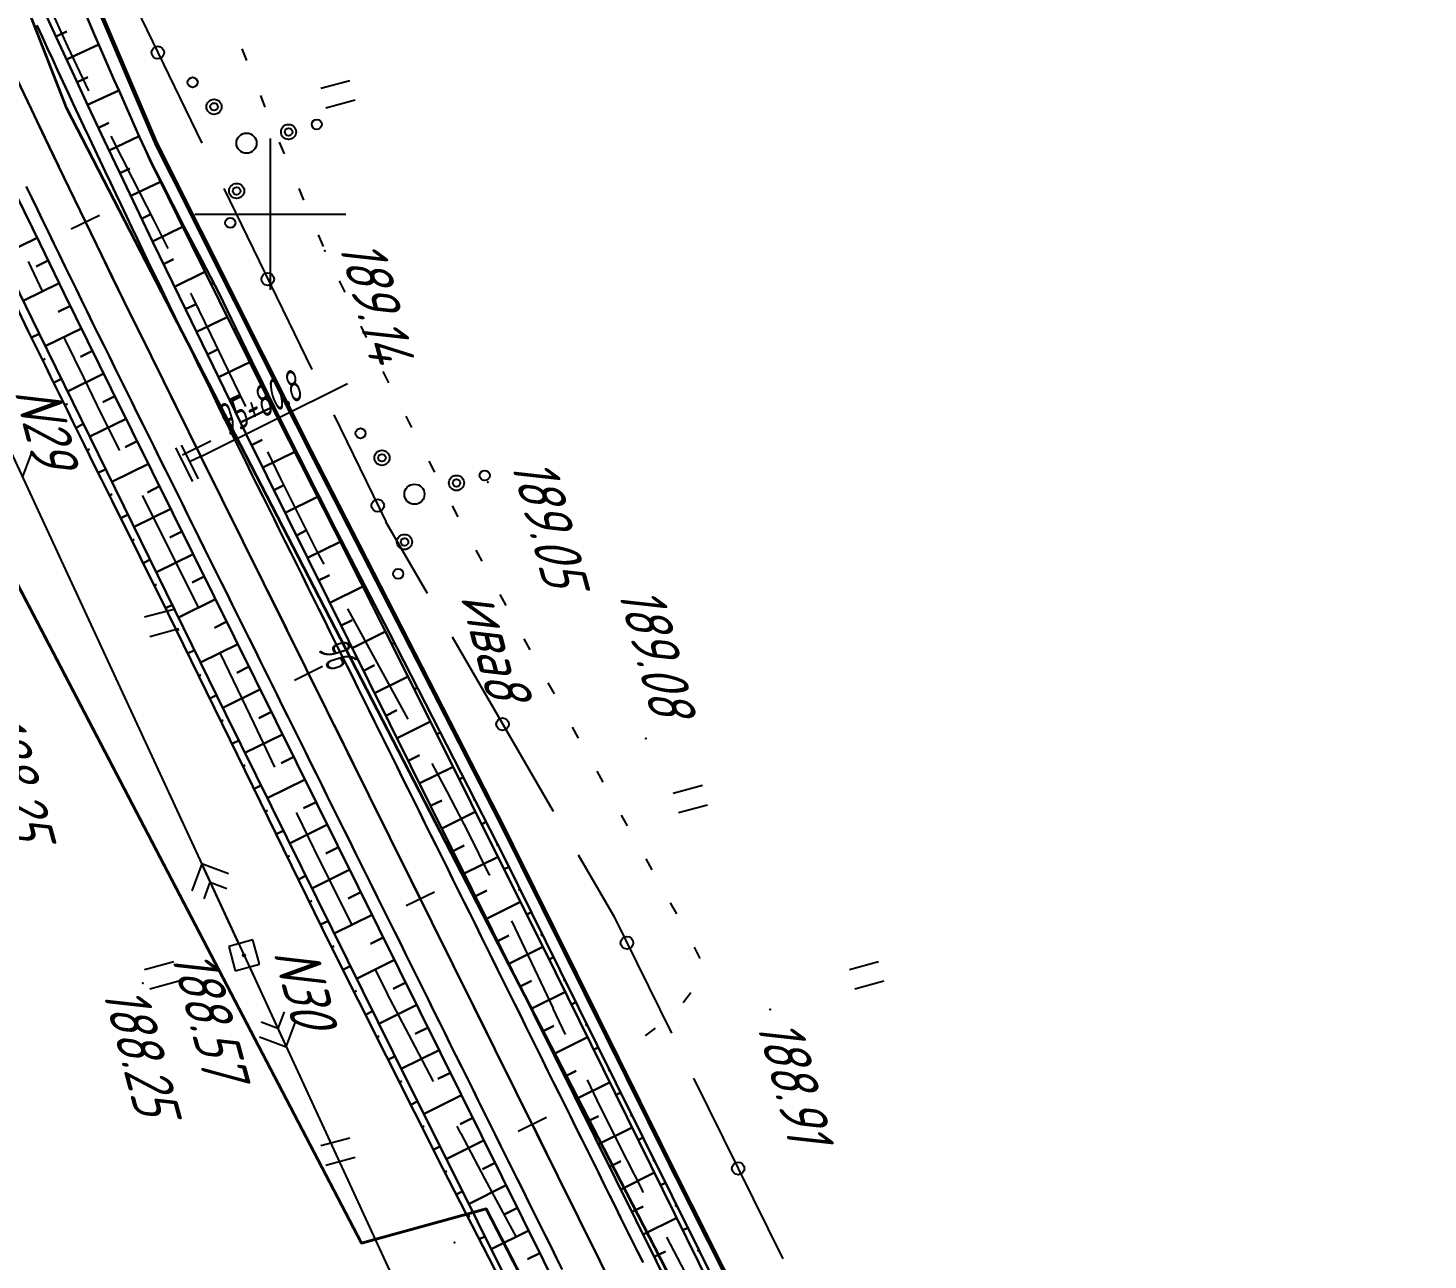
# Model space of a CAD drawing. Header units: millimetres. Extents: x -698 to 8131, y -704 to 4503.
# Drawn here: x 6486.7 to 6597.9, y 2177.7 to 2275.6 of the extents above; entities that cross this region are included whole.
import ezdxf

# ---------------------------------------------------------------- set-up
doc = ezdxf.new("R2010")
doc.units = ezdxf.units.MM
doc.linetypes.add('CONTI', pattern=[0])
doc.linetypes.add('STROT', pattern=[1.7, 0.5, -1.2])
for name, color, linetype, lineweight in [('10', 1, 'Continuous', 35), ('КОПИЯ_ОСЬ_13_ОТКОСЫ', 7, 'Continuous', 30), ('КОПИЯ_ОСЬ_ГРАНИЦЫ_ПОЛОС', 7, 'Continuous', 30), ('ОСЬ_ВЕРХ_ПОКРЫТИЯ_ГРАНИЦЫ_ПОЛОС', 7, 'Continuous', 30), ('ОСЬ_ВЕРХ_ПОКРЫТИЯ_ОСЬ', 1, 'Continuous', 30)]:
    doc.layers.add(name, color=color, linetype=linetype, lineweight=lineweight)
for name, color, linetype in [('_Ростелеком', 6, 'Continuous'), ('NAD_MDEFAULT', 7, 'CONTI'), ('PI_OTDEFAULT', 172, 'CONTI'), ('PI_TTDEFAULT', 5, 'CONTI'), ('PLN_O', 7, 'CONTI'), ('SETKR', 2, 'CONTI'), ('SIT_LDEFAULT', 7, 'CONTI'), ('USLZNDEFAULT', 7, 'CONTI'), ('ZAPSKDEFAULT', 7, 'CONTI'), ('ОСЬ_ВЕРХ_ПОКРЫТИЯ_ПИКЕТЫ', 1, 'Continuous'), ('ОСЬ_ВЕРХ_ПОКРЫТИЯ_РАЗБИВКА_КРИВ', 1, 'Continuous'), ('разметка', 7, 'Continuous')]:
    doc.layers.add(name, color=color, linetype=linetype)
doc.styles.add('eskd', font='isocpeui.ttf', dxfattribs={"width": 1.2})
doc.styles.get("Standard").update_dxf_attribs({"font": 'isocpeui.ttf'})
doc.styles.add('STYLE1', font='isocpeui.ttf', dxfattribs={"width": 0.9})
doc.linetypes.add('кабель_связи_проект.', pattern='A,10,-1,["/",STYLE1,S=3,R=0,X=0,Y=-1.5],-4.1', length=15.1)

# ---------------------------------------------------------------- blocks, each defined once
blk = doc.blocks.new('BL_333')
at = {"color": 0}
for p, q in [((0, -6), (0, 6)), ((-6, 0), (6, 0))]:
    blk.add_line(p, q, dxfattribs=at)
blk = doc.blocks.new('BL_2011')
at = {"color": 0}
for p, q in [((0, 0), (0, 2.4)), ((1.6, 0), (1.6, 2.4))]:
    blk.add_line(p, q, dxfattribs=at)
blk = doc.blocks.new('BL_27')
at = {"color": 0}
for p, q in [((1, 1), (-1, 1)), ((-1, 1), (-1, -1)), ((1, -1), (1, 1)), ((-1, -1), (1, -1))]:
    blk.add_line(p, q, dxfattribs=at)
blk.add_circle((0, 0), 0.1, dxfattribs=at)
blk = doc.blocks.new('BL_2010')
at = {"color": 0}
for centre, radius in [((0, 5.78), 0.4), ((0, 3.46), 0.6), ((0, 3.46), 0.3), ((0, 0), 0.8), ((-3.46, -1.74), 0.6), ((-3.46, -1.74), 0.3), ((3.46, -1.74), 0.6), ((3.46, -1.74), 0.3), ((-5.78, -2.88), 0.4), ((5.78, -2.88), 0.4)]:
    blk.add_circle(centre, radius, dxfattribs=at)

msp = doc.modelspace()

# ---------------------------------------------------------------- linework, layer by layer
at = {"layer": '10'}
for points in [[(6666.69, 1908.75), (6637.91, 1968.66), (6647.24, 1972.64), (6625.66, 2020.81), (6574.69, 2125.59), (6565.51, 2122.32), (6532.41, 2186.6), (6489.75, 2269.23), (6472.94, 2312.3), (6470.3, 2322.39), (6451.22, 2395.27), (6436.64, 2511.21), (6433.62, 2570.53), (6430.24, 2649.38)], [(6902.93, 1251.98), (6903.56, 1335.79), (6880.78, 1412.03), (6880.47, 1414.96), (6866.92, 1458.4), (6797.08, 1610.08), (6794.69, 1614.43), (6724.14, 1742.58), (6704.84, 1766.49), (6689.15, 1801.79), (6654.02, 1885.16), (6664.44, 1886.72), (6627.66, 1965.75), (6627.66, 1965.75), (6596.74, 2034.52), (6566.96, 2095.73), (6559.64, 2110.78), (6527.46, 2173.29), (6523.08, 2181.79), (6513.16, 2179.07), (6475.06, 2252.04), (6456.56, 2297.14)], [(6456.56, 2297.14), (6475.06, 2252.04), (6513.16, 2179.07), (6523.08, 2181.79), (6527.46, 2173.29), (6559.64, 2110.78), (6566.96, 2095.73), (6596.74, 2034.52), (6627.66, 1965.75), (6627.66, 1965.75), (6664.44, 1886.72)]]:
    msp.add_lwpolyline(points, dxfattribs=at)
at = {"layer": '_Ростелеком', "linetype": 'кабель_связи_проект.', "ltscale": 0.25}
msp.add_lwpolyline([(6672.52, 1911.19, 0.35, 0.35, 0), (6655.74, 1945.11, 0.35, 0.35, 0), (6643.12, 1970.84, 0.35, 0.35, 0), (6634.13, 1996.98, 0.35, 0.35, 0), (6619.46, 2027.85, 0.35, 0.35, 0), (6600.55, 2066.98, 0.35, 0.35, 0), (6586.81, 2094.74, 0.35, 0.35, 0), (6568.71, 2123.46, 0.35, 0.35, 0), (6553.88, 2153.14, 0.35, 0.35, 0), (6537.88, 2184.98, 0.35, 0.35, 0), (6524.26, 2212.44, 0.35, 0.35, 0), (6508.98, 2242.27, 0.35, 0.35, 0), (6496.85, 2266.47, 0.35, 0.35, 0), (6474.95, 2317.9, 0.35, 0.35, 0), (6465.47, 2351.54, 0.35, 0.35, 0), (6459.37, 2380.69, 0.35, 0.35, 0), (6453.06, 2415.3, 0.35, 0.35, 0), (6446.3, 2457.2, 0.35, 0.35, 0), (6441.7, 2495.22, 0.35, 0.35, 0), (6438.79, 2530.34, 0.35, 0.35, 0), (6435.76, 2573.92, 0.35, 0.35, 0), (6434.32, 2613.01, 0.35, 0.35, 0)], format="xyseb", dxfattribs=at)
at = {"layer": 'PI_TTDEFAULT', "color": 5}
for p in [(6510.26, 2257.93, 189.14), (6523.2, 2239.55, 189.05), (6535.76, 2219.16, 189.08), (6503.84, 2201.94, 188.57), (6495.8, 2199.72, 188.25), (6545.63, 2197.63, 188.91), (6520.55, 2179.14, 188.5)]:
    msp.add_point(p, dxfattribs=at)
at = {"layer": 'PLN_O'}
for p, q in [((6493.5, 2280.87), (6500.49, 2266.48)), ((6502.23, 2262.87), (6509.22, 2248.48)), ((6510.97, 2244.88), (6515.09, 2236.4)), ((6515.08, 2236.4), (6518.37, 2230.71)), ((6520.37, 2227.24), (6528.38, 2213.39)), ((6530.38, 2209.93), (6533.2, 2205.06)), ((6533.2, 2205.06), (6537.79, 2195.76)), ((6539.55, 2192.18), (6546.63, 2177.83))]:
    msp.add_line(p, q, dxfattribs=at)
for centre in [(6496.99, 2273.67), (6505.72, 2255.67), (6514.46, 2237.68), (6524.37, 2220.31), (6534.25, 2202.94), (6543.09, 2185.01)]:
    msp.add_circle(centre, 0.5, dxfattribs=at)
at = {"layer": 'SIT_LDEFAULT', "color": 7}
for p, q in [((6489.83, 2274.14), (6488.28, 2277.59)), ((6491.5, 2270.64), (6489.83, 2274.14)), ((6503.67, 2273.98), (6504.03, 2273.05)), ((6491.51, 2270.62), (6491.5, 2270.64)), ((6505.13, 2270.25), (6505.49, 2269.32)), ((6494.97, 2263.7), (6493.29, 2267.04)), ((6506.63, 2266.55), (6507.02, 2265.63)), ((6496.67, 2260.37), (6494.97, 2263.7)), ((6508.18, 2262.86), (6508.57, 2261.94)), ((6497.82, 2258.11), (6496.67, 2260.37)), ((6509.73, 2259.18), (6510.12, 2258.26)), ((6486.68, 2257.07), (6487.82, 2254.65)), ((6511.4, 2255.54), (6511.83, 2254.64)), ((6499.79, 2254.19), (6499.61, 2254.55)), ((6501.19, 2251.31), (6499.79, 2254.19)), ((6489.53, 2251.03), (6489.63, 2250.81)), ((6502.58, 2248.43), (6501.19, 2251.31)), ((6513.12, 2251.93), (6513.55, 2251.03)), ((6489.63, 2250.81), (6491.07, 2247.85)), ((6491.07, 2247.85), (6492.52, 2244.9)), ((6503.97, 2245.55), (6502.58, 2248.43)), ((6514.85, 2248.33), (6515.31, 2247.44)), ((6482.88, 2247.17), (6503.84, 2201.94)), ((6492.51, 2244.9), (6493.94, 2242.05)), ((6516.68, 2244.77), (6517.14, 2243.88)), ((6486.24, 2239.91), (6487.02, 2242.04)), ((6506.77, 2239.8), (6505.72, 2241.95)), ((6518.51, 2241.21), (6518.97, 2240.32)), ((6508.19, 2236.93), (6506.77, 2239.8)), ((6495.75, 2238.48), (6496.96, 2236.07)), ((6520.36, 2237.66), (6520.83, 2236.78)), ((6509.63, 2234.08), (6508.18, 2236.93)), ((6496.96, 2236.07), (6498.43, 2233.13)), ((6510.19, 2233.01), (6509.63, 2234.08)), ((6522.25, 2234.14), (6522.72, 2233.26)), ((6498.43, 2233.13), (6499.89, 2230.18)), ((6499.89, 2230.18), (6500.21, 2229.53)), ((6524.15, 2230.61), (6524.62, 2229.73)), ((6512.85, 2228.06), (6512.08, 2229.48)), ((6514.59, 2224.86), (6512.84, 2228.06)), ((6526.05, 2227.09), (6526.53, 2226.21)), ((6501.94, 2225.93), (6502.97, 2223.78)), ((6516.39, 2221.58), (6514.59, 2224.86)), ((6502.97, 2223.78), (6504.63, 2220.3)), ((6527.98, 2223.59), (6528.46, 2222.71)), ((6516.87, 2220.7), (6516.39, 2221.58)), ((6504.63, 2220.3), (6506.25, 2216.9)), ((6529.9, 2220.08), (6530.38, 2219.2)), ((6519.96, 2214.96), (6518.77, 2217.18)), ((6531.85, 2216.58), (6532.34, 2215.71)), ((6521.66, 2211.69), (6519.96, 2214.96)), ((6507.97, 2213.3), (6508.06, 2213.12)), ((6508.06, 2213.12), (6509.81, 2209.54)), ((6533.79, 2213.09), (6534.28, 2212.22)), ((6523.32, 2208.37), (6521.66, 2211.69)), ((6500.48, 2209.2), (6499.7, 2207.07)), ((6503.42, 2202.85), (6500.48, 2209.2)), ((6502.6, 2208.42), (6500.48, 2209.2)), ((6509.81, 2209.54), (6511.54, 2206.06)), ((6535.74, 2209.6), (6536.23, 2208.73)), ((6500.66, 2206.42), (6501.15, 2207.75)), ((6501.15, 2207.75), (6502.48, 2207.26)), ((6523.36, 2208.29), (6523.32, 2208.37)), ((6511.54, 2206.06), (6512.41, 2204.34)), ((6537.69, 2206.11), (6538.18, 2205.24)), ((6526.7, 2201.34), (6525.1, 2204.69)), ((6539.59, 2202.59), (6540.05, 2201.7)), ((6503.84, 2201.94), (6526.71, 2152.36)), ((6504.26, 2201.03), (6507.19, 2194.68)), ((6528.41, 2197.71), (6526.71, 2201.34)), ((6514.25, 2200.78), (6515.21, 2198.92)), ((6515.19, 2198.92), (6517.13, 2195.2)), ((6539.34, 2198.96), (6538.71, 2198.18)), ((6529.38, 2195.65), (6528.4, 2197.71)), ((6506.52, 2196.13), (6505.19, 2196.62)), ((6507.01, 2197.46), (6506.52, 2196.13)), ((6507.19, 2194.68), (6507.97, 2196.8)), ((6505.07, 2195.46), (6507.19, 2194.68)), ((6535.74, 2195.59), (6535.7, 2195.56)), ((6536.5, 2196.16), (6535.74, 2195.59)), ((6517.14, 2195.2), (6518.87, 2191.91)), ((6531.9, 2190.43), (6531.12, 2192.06)), ((6533.66, 2186.87), (6531.9, 2190.43)), ((6520.73, 2188.38), (6521.04, 2187.79)), ((6521.05, 2187.79), (6522.95, 2184.22)), ((6535.45, 2183.34), (6533.66, 2186.87)), ((6522.95, 2184.22), (6524.76, 2180.81)), ((6535.57, 2183.09), (6535.44, 2183.34)), ((6524.76, 2180.81), (6525.44, 2179.55)), ((6539.16, 2176.21), (6537.41, 2179.55))]:
    msp.add_line(p, q, dxfattribs=at)
at = {"layer": 'КОПИЯ_ОСЬ_13_ОТКОСЫ'}
for points in [[(6475.45, 2276.76), (6476.46, 2274.56), (6477.73, 2271.81), (6479.99, 2267.02), (6482.27, 2262.24), (6484.46, 2257.71), (6487.54, 2251.39), (6498.35, 2229.37), (6502.39, 2221.1), (6515.68, 2194.21), (6529.09, 2167.37), (6574.09, 2078.06), (6591.89, 2042.25), (6596.49, 2032.88), (6601.05, 2023.48), (6614.21, 1996), (6625.8, 1971.76), (6643.24, 1934.65)], [(6475.45, 2276.76), (6476.46, 2274.56), (6477.73, 2271.81), (6479.99, 2267.02), (6482.27, 2262.24), (6484.46, 2257.71), (6487.54, 2251.39), (6498.35, 2229.37), (6502.39, 2221.1), (6515.68, 2194.21), (6529.09, 2167.37), (6574.09, 2078.06), (6591.89, 2042.25), (6596.49, 2032.88), (6601.05, 2023.48), (6614.22, 1996), (6625.8, 1971.76), (6643.24, 1934.65)], [(6487.7, 2277.54), (6488.94, 2274.83), (6490.2, 2272.12), (6491.46, 2269.41), (6492.73, 2266.71), (6494.23, 2263.56), (6496.59, 2258.61), (6499.2, 2253.22), (6504.01, 2243.34), (6601.82, 2046.1), (6606.03, 2037.54), (6610.2, 2028.96), (6616.4, 2016.08), (6666.06, 1912.88)], [(6491.16, 2276.95), (6491.94, 2275.13), (6492.34, 2274.22), (6493.53, 2271.49), (6493.93, 2270.59), (6495.13, 2267.86), (6495.54, 2266.96), (6495.95, 2266.05), (6496.36, 2265.14), (6498.54, 2260.67), (6501.85, 2253.97), (6506.53, 2244.59), (6511.04, 2235.66), (6515.18, 2227.45), (6528.58, 2200.6), (6541.84, 2173.69), (6594.91, 2066.07)], [(6479.29, 2276.08), (6481.06, 2272.25), (6482.56, 2269.06), (6484.06, 2265.88), (6485.8, 2262.26), (6487.63, 2258.47), (6489.53, 2254.59), (6493.29, 2246.95), (6594.65, 2042.56), (6598.85, 2034.03), (6603, 2025.48), (6609.19, 2012.61), (6628.28, 1972.95), (6658.63, 1908.77)], [(6488.89, 2274.95), (6489.77, 2275.35)], [(6489.73, 2273.13), (6492.29, 2274.32)], [(6490.57, 2271.32), (6491.42, 2271.72)], [(6491.41, 2269.51), (6493.9, 2270.66)], [(6492.27, 2267.7), (6493.09, 2268.08)], [(6493.12, 2265.89), (6495.51, 2267.02)], [(6495.95, 2266.05), (6496.36, 2265.14), (6498.54, 2260.67), (6501.85, 2253.97), (6506.53, 2244.59), (6511.04, 2235.66), (6515.18, 2227.45), (6528.58, 2200.6), (6541.84, 2173.69), (6594.91, 2066.07), (6605.05, 2045.57), (6608.2, 2039.13), (6611.34, 2032.69), (6614.66, 2025.81), (6621.28, 2012.09), (6633.64, 1986.63), (6638.04, 1977.65), (6655.75, 1941.78), (6668.93, 1914.81)], [(6495.95, 2266.05), (6496.37, 2265.15), (6496.82, 2264.26), (6497.27, 2263.37), (6499.09, 2259.83), (6500.47, 2257.18), (6501.86, 2254.53), (6503.16, 2251.83), (6503.59, 2250.94), (6504.46, 2249.14), (6504.9, 2248.24), (6505.78, 2246.45), (6506.31, 2245.37), (6506.66, 2244.65), (6511.16, 2235.72), (6515.38, 2227.55), (6524.51, 2209.75), (6528.93, 2200.78), (6533.37, 2191.82), (6542.27, 2173.91)], [(6493.98, 2264.08), (6494.77, 2264.46)], [(6494.84, 2262.28), (6497.21, 2263.41)], [(6497.74, 2262.47), (6497.68, 2262.44)], [(6495.7, 2260.47), (6496.49, 2260.85)], [(6498.65, 2260.69), (6498.63, 2260.68)], [(6487.4, 2258.94), (6484.53, 2257.56)], [(6496.57, 2258.67), (6498.96, 2259.82)], [(6499.57, 2258.92), (6499.44, 2258.85)], [(6488.28, 2257.15), (6487.32, 2256.68)], [(6497.43, 2256.87), (6498.23, 2257.25)], [(6500.49, 2257.14), (6500.45, 2257.12)], [(6498.3, 2255.07), (6500.73, 2256.24)], [(6489.16, 2255.35), (6486.29, 2253.95)], [(6501.42, 2255.37), (6501.21, 2255.26)], [(6485.39, 2254.25), (6486.7, 2251.53), (6487.14, 2250.63), (6487.58, 2249.73), (6488.03, 2248.83), (6488.47, 2247.93), (6488.91, 2247.03), (6489.35, 2246.13), (6489.81, 2245.23), (6490.24, 2244.33), (6490.69, 2243.43), (6491.14, 2242.54), (6492.02, 2240.74), (6492.47, 2239.85), (6492.92, 2238.96), (6493.36, 2238.06), (6497.8, 2229.1), (6510.65, 2202.87), (6519.62, 2185), (6524.2, 2176.11)], [(6490.04, 2253.55), (6489.08, 2253.08)], [(6499.17, 2253.27), (6499.98, 2253.66)], [(6502.32, 2253.58), (6502.25, 2253.55)], [(6500.05, 2251.47), (6502.5, 2252.66)], [(6486.94, 2251.03), (6487.57, 2251.33)], [(6490.92, 2251.76), (6488.05, 2250.35)], [(6503.18, 2251.78), (6502.99, 2251.68)], [(6491.81, 2249.96), (6490.85, 2249.49)], [(6500.93, 2249.67), (6501.74, 2250.07)], [(6504.05, 2249.98), (6503.99, 2249.95)], [(6487.82, 2249.24), (6488.03, 2249.34)], [(6501.8, 2247.87), (6504.29, 2249.08)], [(6488.71, 2247.44), (6489.33, 2247.74)], [(6492.69, 2248.17), (6489.81, 2246.75)], [(6504.93, 2248.18), (6504.77, 2248.1)], [(6489.6, 2245.65), (6489.8, 2245.75)], [(6493.57, 2246.38), (6492.62, 2245.9)], [(6502.68, 2246.07), (6503.5, 2246.48)], [(6503.55, 2244.27), (6506.07, 2245.5)], [(6505.81, 2246.38), (6505.75, 2246.36)], [(6494.46, 2244.58), (6491.58, 2243.16)], [(6506.69, 2244.59), (6506.56, 2244.52)], [(6490.48, 2243.86), (6491.09, 2244.16)], [(6491.37, 2242.07), (6491.57, 2242.17)], [(6495.35, 2242.79), (6494.39, 2242.32)], [(6504.43, 2242.48), (6505.27, 2242.89)], [(6507.59, 2242.8), (6507.55, 2242.78)], [(6496.24, 2241), (6493.34, 2239.57)], [(6505.32, 2240.69), (6507.86, 2241.95)], [(6508.49, 2241.02), (6508.37, 2240.95)], [(6492.26, 2240.27), (6492.85, 2240.57)], [(6497.13, 2239.21), (6496.16, 2238.73)], [(6506.21, 2238.9), (6507.06, 2239.32)], [(6509.39, 2239.23), (6509.35, 2239.21)], [(6493.15, 2238.48), (6493.35, 2238.58)], [(6507.1, 2237.1), (6509.67, 2238.38)], [(6494.04, 2236.69), (6494.62, 2236.98)], [(6498.02, 2237.42), (6495.11, 2235.98)], [(6510.29, 2237.44), (6510.17, 2237.39)], [(6498.9, 2235.63), (6497.94, 2235.15)], [(6507.99, 2235.31), (6508.84, 2235.74)], [(6511.19, 2235.66), (6511.15, 2235.64)], [(6494.92, 2234.9), (6495.12, 2234.99)], [(6508.88, 2233.52), (6511.48, 2234.81)], [(6495.81, 2233.11), (6496.38, 2233.39)], [(6499.79, 2233.83), (6496.87, 2232.38)], [(6512.11, 2233.88), (6511.98, 2233.81)], [(6500.68, 2232.04), (6499.71, 2231.56)], [(6509.76, 2231.73), (6510.63, 2232.16)], [(6513.02, 2232.1), (6512.98, 2232.08)], [(6496.7, 2231.31), (6496.89, 2231.41)], [(6510.65, 2229.94), (6513.28, 2231.24)], [(6501.57, 2230.25), (6498.63, 2228.79)], [(6513.94, 2230.33), (6513.78, 2230.24)], [(6497.59, 2229.52), (6498.14, 2229.8)], [(6498.47, 2227.73), (6498.66, 2227.82)], [(6502.46, 2228.46), (6501.48, 2227.97)], [(6511.54, 2228.14), (6512.42, 2228.58)], [(6512.43, 2226.35), (6515.07, 2227.66)], [(6514.86, 2228.55), (6514.81, 2228.52)], [(6503.35, 2226.67), (6500.39, 2225.2)], [(6515.78, 2226.77), (6515.57, 2226.67)], [(6499.35, 2225.93), (6499.9, 2226.2)], [(6504.24, 2224.88), (6503.25, 2224.39)], [(6513.32, 2224.56), (6514.2, 2225)], [(6516.69, 2224.99), (6516.62, 2224.96)], [(6500.23, 2224.14), (6500.41, 2224.23)], [(6514.21, 2222.77), (6516.87, 2224.09)], [(6517.6, 2223.21), (6517.37, 2223.09)], [(6501.11, 2222.34), (6501.66, 2222.61)], [(6505.13, 2223.08), (6502.15, 2221.61)], [(6506.01, 2221.29), (6505.02, 2220.8)], [(6515.1, 2220.98), (6515.98, 2221.42)], [(6518.52, 2221.43), (6518.44, 2221.39)], [(6501.99, 2220.54), (6502.17, 2220.63)], [(6515.99, 2219.19), (6518.66, 2220.51)], [(6502.87, 2218.75), (6503.42, 2219.02)], [(6506.9, 2219.5), (6503.91, 2218.02)], [(6519.43, 2219.66), (6519.16, 2219.52)], [(6507.79, 2217.71), (6506.79, 2217.21)], [(6516.87, 2217.39), (6517.77, 2217.84)], [(6520.34, 2217.88), (6520.25, 2217.83)], [(6503.75, 2216.95), (6503.93, 2217.04)], [(6517.76, 2215.6), (6520.45, 2216.93)], [(6504.63, 2215.16), (6505.18, 2215.43)], [(6508.68, 2215.92), (6505.67, 2214.43)], [(6521.26, 2216.1), (6520.95, 2215.94)], [(6518.65, 2213.81), (6519.55, 2214.25)], [(6522.17, 2214.32), (6522.07, 2214.26)], [(6505.51, 2213.36), (6505.69, 2213.45)], [(6509.57, 2214.12), (6508.57, 2213.63)], [(6519.54, 2212.02), (6522.24, 2213.36)], [(6510.46, 2212.33), (6507.44, 2210.84)], [(6523.08, 2212.54), (6522.73, 2212.36)], [(6506.39, 2211.56), (6506.95, 2211.84)], [(6507.27, 2209.77), (6507.46, 2209.86)], [(6511.35, 2210.54), (6510.34, 2210.04)], [(6520.43, 2210.23), (6521.33, 2210.67)], [(6524, 2210.76), (6523.88, 2210.7)], [(6512.23, 2208.75), (6509.21, 2207.25)], [(6521.32, 2208.44), (6524.02, 2209.78)], [(6524.89, 2208.97), (6524.51, 2208.79)], [(6508.15, 2207.97), (6508.72, 2208.25)], [(6513.12, 2206.96), (6512.12, 2206.46)], [(6522.21, 2206.64), (6523.11, 2207.09)], [(6525.78, 2207.18), (6525.65, 2207.11)], [(6509.03, 2206.18), (6509.22, 2206.27)], [(6523.09, 2204.85), (6525.8, 2206.19)], [(6526.66, 2205.38), (6526.29, 2205.2)], [(6509.91, 2204.38), (6510.49, 2204.66)], [(6514.01, 2205.17), (6510.99, 2203.67)], [(6514.9, 2203.37), (6513.89, 2202.87)], [(6523.98, 2203.06), (6524.88, 2203.51)], [(6527.54, 2203.59), (6527.42, 2203.53)], [(6510.79, 2202.58), (6510.99, 2202.68)], [(6524.87, 2201.27), (6527.58, 2202.61)], [(6511.69, 2200.8), (6512.26, 2201.09)], [(6515.79, 2201.58), (6512.76, 2200.08)], [(6528.43, 2201.79), (6528.07, 2201.62)], [(6516.68, 2199.79), (6515.67, 2199.29)], [(6525.76, 2199.48), (6526.66, 2199.92)], [(6529.31, 2200), (6529.2, 2199.94)], [(6512.59, 2199.01), (6512.78, 2199.11)], [(6526.65, 2197.68), (6529.36, 2199.03)], [(6517.57, 2198), (6514.54, 2196.5)], [(6530.2, 2198.21), (6529.85, 2198.04)], [(6513.49, 2197.22), (6514.04, 2197.5)], [(6514.38, 2195.44), (6514.57, 2195.53)], [(6518.45, 2196.21), (6517.44, 2195.71)], [(6527.54, 2195.89), (6528.44, 2196.34)], [(6528.43, 2194.1), (6531.13, 2195.44)], [(6531.09, 2196.42), (6530.97, 2196.36)], [(6519.34, 2194.42), (6516.32, 2192.92)], [(6531.98, 2194.62), (6531.62, 2194.45)], [(6515.28, 2193.65), (6515.82, 2193.92)], [(6520.23, 2192.62), (6519.22, 2192.12)], [(6529.31, 2192.31), (6530.22, 2192.76)], [(6532.87, 2192.83), (6532.75, 2192.78)], [(6516.18, 2191.86), (6516.36, 2191.95)], [(6530.2, 2190.52), (6532.91, 2191.86)], [(6533.76, 2191.04), (6533.4, 2190.86)], [(6517.08, 2190.07), (6517.6, 2190.34)], [(6521.12, 2190.83), (6518.1, 2189.33)], [(6522.01, 2189.04), (6521, 2188.54)], [(6531.09, 2188.73), (6531.99, 2189.17)], [(6534.65, 2189.25), (6534.53, 2189.19)], [(6517.97, 2188.29), (6518.15, 2188.37)], [(6531.98, 2186.93), (6534.68, 2188.27)], [(6518.87, 2186.5), (6519.38, 2186.76)], [(6522.9, 2187.25), (6519.88, 2185.75)], [(6535.54, 2187.46), (6535.17, 2187.28)], [(6523.79, 2185.46), (6522.78, 2184.96)], [(6532.87, 2185.14), (6533.77, 2185.59)], [(6536.43, 2185.67), (6536.3, 2185.61)], [(6519.77, 2184.71), (6519.94, 2184.8)], [(6533.76, 2183.35), (6536.44, 2184.68)], [(6520.69, 2182.94), (6521.17, 2183.18)], [(6524.67, 2183.67), (6521.67, 2182.18)], [(6537.32, 2183.88), (6536.93, 2183.69)], [(6534.65, 2181.56), (6535.54, 2182)], [(6538.21, 2182.09), (6538.08, 2182.02)], [(6521.61, 2181.16), (6521.77, 2181.24)], [(6525.56, 2181.87), (6524.56, 2181.38)], [(6535.53, 2179.77), (6538.21, 2181.09)], [(6526.45, 2180.08), (6523.46, 2178.6)], [(6539.1, 2180.3), (6538.7, 2180.1)], [(6522.52, 2179.38), (6522.96, 2179.61)], [(6527.34, 2178.29), (6526.34, 2177.8)], [(6536.42, 2177.98), (6537.31, 2178.42)], [(6539.99, 2178.51), (6539.85, 2178.44)]]:
    msp.add_lwpolyline(points, dxfattribs=at)
at = {"layer": 'КОПИЯ_ОСЬ_ГРАНИЦЫ_ПОЛОС'}
msp.add_lwpolyline([(6535.53, 2177.53), (6535.08, 2178.42), (6534.64, 2179.32), (6534.2, 2180.21), (6533.75, 2181.11), (6533.31, 2182.01), (6532.86, 2182.9), (6532.42, 2183.8), (6531.98, 2184.69), (6531.53, 2185.59), (6531.09, 2186.48), (6530.64, 2187.38), (6530.2, 2188.27), (6529.76, 2189.17), (6529.31, 2190.06), (6528.87, 2190.96), (6528.42, 2191.85), (6527.98, 2192.75), (6527.54, 2193.65), (6527.09, 2194.54), (6526.65, 2195.44), (6526.2, 2196.33), (6525.76, 2197.23), (6525.32, 2198.12), (6524.87, 2199.02), (6524.43, 2199.91), (6523.98, 2200.81), (6523.54, 2201.7), (6523.09, 2202.6), (6522.65, 2203.49), (6522.21, 2204.39), (6521.76, 2205.29), (6521.32, 2206.18), (6520.87, 2207.08), (6520.43, 2207.97), (6519.99, 2208.87), (6519.54, 2209.76), (6519.1, 2210.66), (6518.65, 2211.55), (6518.21, 2212.45), (6517.77, 2213.34), (6517.32, 2214.24), (6516.88, 2215.14), (6516.43, 2216.03), (6515.99, 2216.93), (6515.55, 2217.82), (6515.1, 2218.72), (6514.66, 2219.61), (6514.21, 2220.51), (6513.77, 2221.4), (6513.33, 2222.3), (6512.88, 2223.19), (6512.44, 2224.09), (6511.99, 2224.98), (6511.55, 2225.88), (6511.11, 2226.78), (6510.66, 2227.67), (6510.22, 2228.57), (6509.77, 2229.46), (6509.33, 2230.36), (6508.88, 2231.25), (6508.44, 2232.15), (6508, 2233.04), (6507.55, 2233.94), (6507.11, 2234.83), (6506.66, 2235.73), (6506.22, 2236.62), (6505.78, 2237.52), (6505.33, 2238.42), (6504.89, 2239.31), (6504.44, 2240.21), (6504, 2241.1), (6503.56, 2242), (6503.11, 2242.89), (6502.68, 2243.78), (6502.24, 2244.67), (6501.81, 2245.56), (6501.38, 2246.45), (6500.95, 2247.34), (6500.51, 2248.22), (6500.08, 2249.11), (6499.65, 2250), (6499.22, 2250.89), (6498.78, 2251.78), (6498.35, 2252.67), (6497.92, 2253.56), (6497.49, 2254.45), (6497.06, 2255.34), (6496.63, 2256.22), (6496.2, 2257.11), (6495.78, 2258), (6495.35, 2258.89), (6494.92, 2259.78), (6494.49, 2260.67), (6494.07, 2261.56), (6493.64, 2262.45), (6493.22, 2263.34), (6492.8, 2264.23), (6492.37, 2265.13), (6491.95, 2266.02), (6491.53, 2266.91), (6491.11, 2267.8), (6490.69, 2268.69), (6490.27, 2269.59), (6489.86, 2270.48), (6489.44, 2271.37), (6489.03, 2272.26), (6488.61, 2273.16), (6488.2, 2274.05), (6487.79, 2274.95), (6487.38, 2275.84)], dxfattribs=at)
at = {"layer": 'ОСЬ_ВЕРХ_ПОКРЫТИЯ_ГРАНИЦЫ_ПОЛОС'}
for points in [[(6487.7, 2277.54), (6488.94, 2274.83), (6490.2, 2272.12), (6491.46, 2269.41), (6492.73, 2266.71), (6494.23, 2263.56), (6496.59, 2258.61), (6499.2, 2253.22), (6504.01, 2243.34), (6601.82, 2046.1), (6606.03, 2037.54), (6610.2, 2028.96), (6616.4, 2016.08), (6666.06, 1912.88)], [(6479.29, 2276.08), (6481.06, 2272.25), (6482.56, 2269.06), (6484.06, 2265.88), (6485.8, 2262.26), (6487.63, 2258.47), (6489.53, 2254.59), (6493.29, 2246.95), (6594.65, 2042.56), (6598.85, 2034.03), (6603, 2025.48), (6609.19, 2012.61), (6628.28, 1972.95), (6658.63, 1908.77)], [(6529.1, 2176.98), (6528.66, 2177.87), (6528.22, 2178.77), (6527.77, 2179.66), (6527.33, 2180.56), (6526.88, 2181.45), (6526.44, 2182.35), (6526, 2183.25), (6525.55, 2184.14), (6525.11, 2185.04), (6524.66, 2185.93), (6524.22, 2186.83), (6523.78, 2187.72), (6523.33, 2188.62), (6522.89, 2189.51), (6522.44, 2190.41), (6522, 2191.3), (6521.56, 2192.2), (6521.11, 2193.1), (6520.67, 2193.99), (6520.22, 2194.89), (6519.78, 2195.78), (6519.33, 2196.68), (6518.89, 2197.57), (6518.45, 2198.47), (6518, 2199.36), (6517.56, 2200.26), (6517.11, 2201.15), (6516.67, 2202.05), (6516.23, 2202.95), (6515.78, 2203.84), (6515.34, 2204.74), (6514.89, 2205.63), (6514.45, 2206.53), (6514.01, 2207.42), (6513.56, 2208.32), (6513.12, 2209.21), (6512.67, 2210.11), (6512.23, 2211.01), (6511.78, 2211.9), (6511.34, 2212.8), (6510.9, 2213.69), (6510.45, 2214.59), (6510.01, 2215.48), (6509.56, 2216.38), (6509.12, 2217.27), (6508.68, 2218.17), (6508.23, 2219.06), (6507.79, 2219.96), (6507.34, 2220.86), (6506.9, 2221.75), (6506.46, 2222.65), (6506.01, 2223.54), (6505.57, 2224.44), (6505.12, 2225.33), (6504.68, 2226.23), (6504.23, 2227.12), (6503.79, 2228.02), (6503.35, 2228.91), (6502.9, 2229.81), (6502.46, 2230.71), (6502.01, 2231.6), (6501.57, 2232.5), (6501.13, 2233.39), (6500.68, 2234.29), (6500.24, 2235.18), (6499.79, 2236.08), (6499.35, 2236.97), (6498.91, 2237.87), (6498.46, 2238.76), (6498.02, 2239.66), (6497.57, 2240.56), (6497.13, 2241.45), (6496.69, 2242.35), (6496.24, 2243.24), (6495.8, 2244.14), (6495.35, 2245.03), (6494.91, 2245.93), (6494.47, 2246.83), (6494.02, 2247.72), (6493.58, 2248.62), (6493.14, 2249.52), (6492.69, 2250.42), (6492.25, 2251.31), (6491.81, 2252.21), (6491.37, 2253.11), (6490.93, 2254.01), (6490.49, 2254.91), (6490.04, 2255.81), (6489.61, 2256.71), (6489.17, 2257.61), (6488.73, 2258.51), (6488.29, 2259.41), (6487.85, 2260.31), (6487.42, 2261.21), (6486.98, 2262.12), (6486.54, 2263.02)]]:
    msp.add_lwpolyline(points, dxfattribs=at)
at = {"layer": 'ОСЬ_ВЕРХ_ПОКРЫТИЯ_ОСЬ'}
msp.add_lwpolyline([(6483.59, 2276.3), (6484.42, 2274.51), (6485.26, 2272.71), (6486.1, 2270.92), (6486.95, 2269.14), (6487.8, 2267.35), (6488.65, 2265.57), (6489.94, 2262.89), (6491.23, 2260.22), (6492.53, 2257.56), (6494.27, 2254), (6496.46, 2249.57), (6500.41, 2241.59), (6500.41, 2241.59), (6597.16, 2046.5), (6597.16, 2046.5, -0.002974), (6607.87, 2024.59), (6607.87, 2024.59), (6660.06, 1916.14)], format="xyb", dxfattribs=at)
at = {"layer": 'ОСЬ_ВЕРХ_ПОКРЫТИЯ_ПИКЕТЫ'}
for p, q in [((6490.11, 2259.67), (6492.36, 2260.76)), ((6498.95, 2241.72), (6501.19, 2242.83)), ((6507.84, 2223.8), (6510.07, 2224.91)), ((6507.84, 2223.8), (6510.07, 2224.91)), ((6516.72, 2205.89), (6518.96, 2207)), ((6525.61, 2187.97), (6527.85, 2189.08))]:
    msp.add_line(p, q, dxfattribs=at)
at = {"layer": 'ОСЬ_ВЕРХ_ПОКРЫТИЯ_РАЗБИВКА_КРИВ'}
for p, q in [((6500.41, 2241.59), (6512.05, 2247.37)), ((6498.4, 2242.27), (6499.73, 2239.58)), ((6498.85, 2242.49), (6500.18, 2239.8)), ((6500.41, 2241.59), (6499.51, 2241.15))]:
    msp.add_line(p, q, dxfattribs=at)
at = {"layer": 'разметка', "linetype": 'STROT', "lineweight": 30, "ltscale": 7}
msp.add_lwpolyline([(6424, 2664.58), (6427.83, 2578.04, 0.00256), (6430.11, 2531.85, 0.014826), (6434.62, 2478.29, 0.010268), (6438.13, 2452.28, 0.009124), (6446.96, 2401.8, 0.030208), (6464.07, 2325.5, 0.031045), (6482.56, 2278.54, 0.007877), (6500.41, 2241.59), (6597.29, 2046.24, -0.002974), (6607.74, 2024.86), (6661.14, 1913.88, -0.030398), (6679.8, 1870.06), (6707.86, 1794.65, 0.046344), (6739.83, 1725.56), (6778.23, 1656.98, -0.011361), (6820.82, 1576.7), (6851.8, 1514.95, -0.022225), (6868.88, 1478.19, -0.0221), (6881.77, 1439.92, -0.002395), (6890.45, 1411.13, -0.036323), (6905.95, 1344.28, -0.038365), (6909.42, 1253.17)], format="xyb", dxfattribs=at)

# ---------------------------------------------------------------- block references
at = {"layer": 'SETKR', "color": 82}
msp.add_blockref('BL_333', (6505.93, 2260.83), dxfattribs=at)
at = {"layer": 'USLZNDEFAULT', "color": 7, "rotation": 285}
msp.add_blockref('BL_27', (6503.84, 2201.94), dxfattribs=at)
at = {"layer": 'ZAPSKDEFAULT', "color": 7, "rotation": 285}
for name, p in [('BL_2010', (6504.03, 2266.47)), ('BL_2011', (6509.93, 2270.83)), ('BL_2010', (6517.37, 2238.58)), ('BL_2011', (6495.93, 2228.83)), ('BL_2011', (6537.93, 2214.83)), ('BL_2011', (6495.93, 2200.83)), ('BL_2011', (6551.93, 2200.83)), ('BL_2011', (6509.93, 2186.83))]:
    msp.add_blockref(name, p, dxfattribs=at)

# ---------------------------------------------------------------- texts
at = {"layer": 'NAD_MDEFAULT', "color": 7, "style": 'eskd', "oblique": 10, "width": 0.8}
for s, p in [('N29', (6485.56, 2246.75)), ('ива8', (6521.02, 2230.42)), ('N30', (6506.13, 2202.18))]:
    msp.add_text(s, height=3.5, rotation=284.7308, dxfattribs=at).set_placement(p)
at = {"layer": 'PI_OTDEFAULT', "color": 172, "style": 'eskd', "oblique": 10, "width": 0.8}
for s, p in [('189.14', (6511.33, 2258.44)), ('189.05', (6525.01, 2241.07)), ('189.08', (6533.51, 2230.89)), ('188.25', (6482.6, 2221.01)), ('188.57', (6498, 2202)), ('188.25', (6492.57, 2199.12)), ('188.91', (6544.52, 2196.52))]:
    msp.add_text(s, height=3.5, rotation=285, dxfattribs=at).set_placement(p)
at = {"layer": 'ОСЬ_ВЕРХ_ПОКРЫТИЯ_ПИКЕТЫ', "width": 0.6}
msp.add_text('96', height=2.5, rotation=296.3789, dxfattribs=at).set_placement((6509.63, 2226.37))
at = {"layer": 'ОСЬ_ВЕРХ_ПОКРЫТИЯ_РАЗБИВКА_КРИВ', "width": 0.6}
msp.add_text('95+80.8', height=2.5, rotation=26.3789, dxfattribs=at).set_placement((6502.43, 2243.15))

doc.saveas('drawing.dxf')
